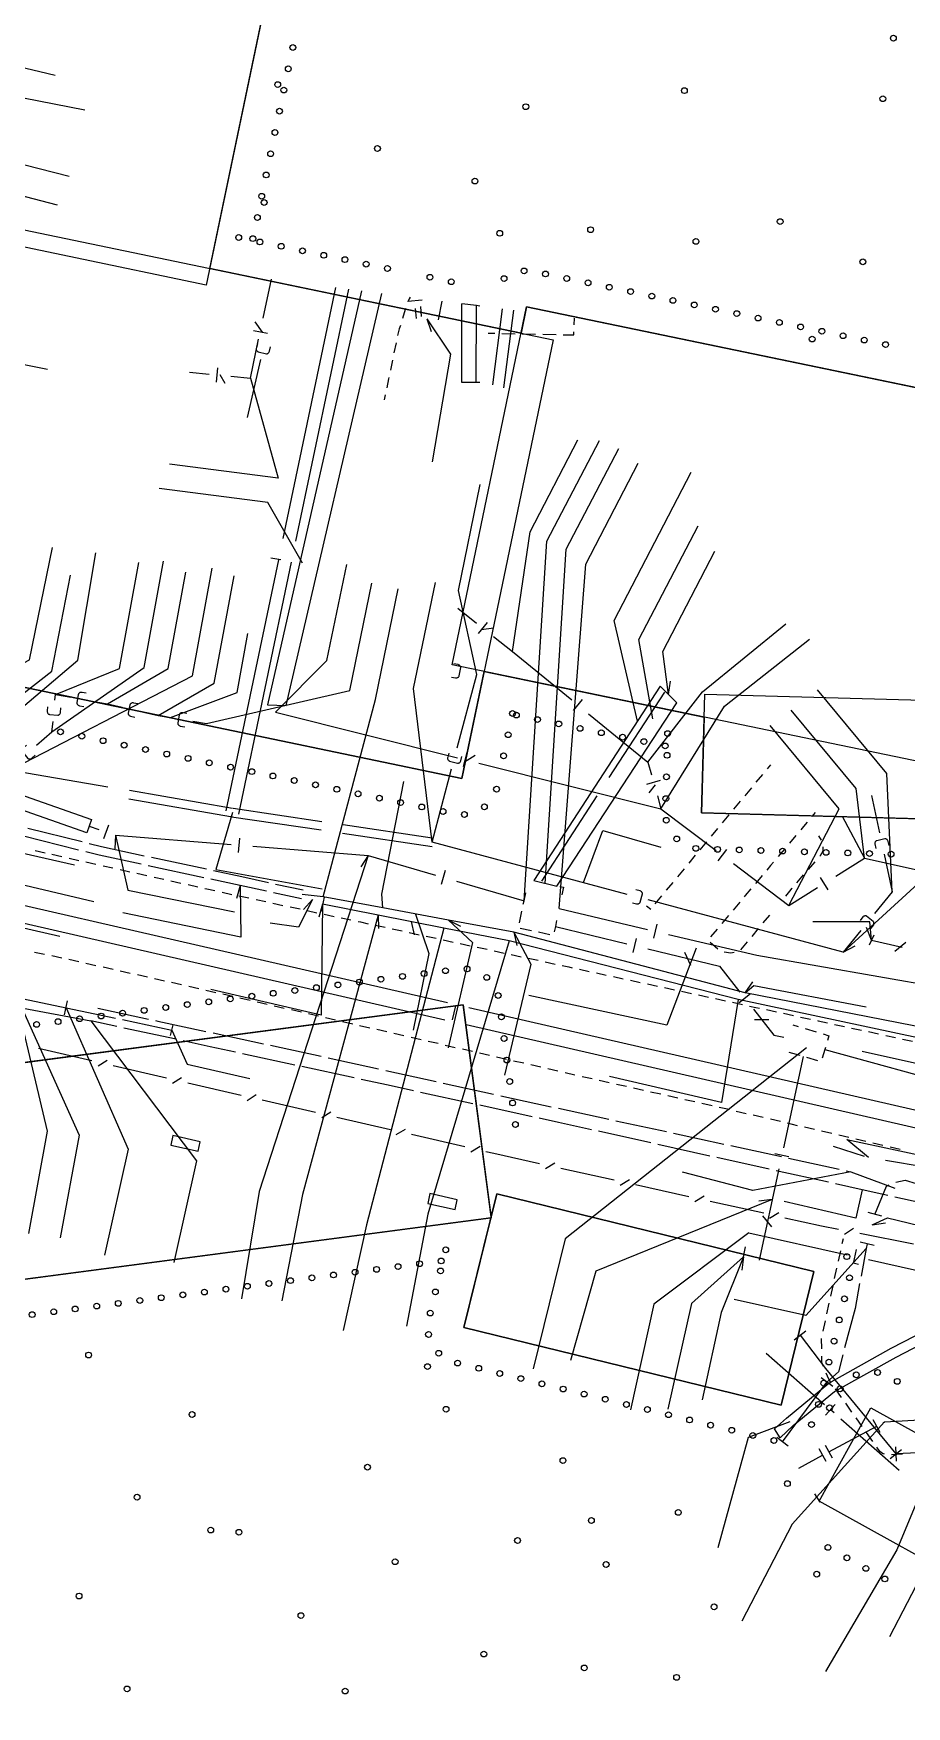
# Model space of a CAD drawing. Header units: metres. Extents: x 3206 to 3701, y 9896 to 11410.
# Drawn here: x 3345.8 to 3406.1, y 10421.8 to 10537.5 of the extents above; entities that cross this region are included whole.
import ezdxf

# ---------------------------------------------------------------- set-up
doc = ezdxf.new("R2010")
doc.units = ezdxf.units.M
for name, color, linetype in [('BUILDING', 7, 'Continuous'), ('CURB', 7, 'Continuous'), ('ELECTR_CABLE', 7, 'Continuous'), ('ELECTR_CABLE_COMM', 7, 'Continuous'), ('GAS', 7, 'Continuous'), ('GROUND', 7, 'Continuous'), ('HEAT', 7, 'Continuous'), ('SEWER', 7, 'Continuous'), ('WATER_PIPELINE', 7, 'Continuous')]:
    doc.layers.add(name, color=color, linetype=linetype)

# ---------------------------------------------------------------- blocks, each defined once
blk = doc.blocks.new('МОЖЖЕВЕЛЬНИК_СКАЛЬНЫЙ')
blk.add_circle((0, 0), 0.2)
blk = doc.blocks.new('БЕРЕЗА_ПОЛЕЗНАЯ')
blk.add_circle((0, 0), 0.2)
blk = doc.blocks.new('ЧЕРЕМУХА_ШУБЕРТ')
blk.add_circle((0, 0), 0.2)
blk = doc.blocks.new('КЛЕН_САХАРИСТЫЙ')
blk.add_circle((0, 0), 0.2)

msp = doc.modelspace()

# ---------------------------------------------------------------- linework, layer by layer
at = {"layer": 'BUILDING'}
for points in [[(3338.74, 10524.03), (3348.23, 10569.49), (3367.19, 10565.54), (3357.71, 10520.07)], [(3375.38, 10485.97), (3332.93, 10494.81), (3339.23, 10525.11), (3381.69, 10516.28)], [(3379.84, 10518.56), (3455.36, 10502.9), (3450.23, 10478.16), (3374.71, 10493.82)], [(3392.17, 10491.8), (3439.87, 10490.48), (3439.64, 10482.28), (3391.94, 10483.6)], [(3377.4, 10455.6), (3323.84, 10448.56), (3321.91, 10463.28), (3375.47, 10470.32)], [(3357.14, 10460.2), (3357.28, 10460.86), (3355.41, 10461.29), (3355.26, 10460.62)], [(3374.91, 10456.17), (3375.05, 10456.85), (3373.17, 10457.28), (3373.02, 10456.6)], [(3377.78, 10457.25), (3399.69, 10451.89), (3397.43, 10442.66), (3375.52, 10448.02)], [(3411.78, 10429.52), (3400.06, 10436.02), (3403.63, 10442.46), (3415.35, 10435.96)]]:
    msp.add_lwpolyline(points, close=True, dxfattribs=at)
at = {"layer": 'CURB'}
for points in [[(3371.8, 10519.24), (3371.73, 10519.13), (3371.64, 10518.92)], [(3371.47, 10518.45), (3371.38, 10518.16), (3371.27, 10517.75)], [(3383.13, 10517.33), (3383.15, 10517.78)], [(3371.13, 10517.27), (3371.03, 10517.05), (3370.93, 10516.58)], [(3377.18, 10516.74), (3377.38, 10516.74), (3377.58, 10516.74), (3377.64, 10516.74)], [(3378.14, 10516.73), (3379.05, 10516.71)], [(3379.55, 10516.7), (3380.47, 10516.68)], [(3380.97, 10516.67), (3381.88, 10516.65)], [(3382.38, 10516.64), (3383.1, 10516.63), (3383.11, 10516.83)], [(3370.83, 10516.09), (3370.68, 10515.38)], [(3370.58, 10514.89), (3370.43, 10514.18)], [(3370.32, 10513.69), (3370.3, 10513.6), (3370.18, 10512.98)], [(3370.07, 10512.49), (3370, 10512.14)], [(3395.72, 10485.71), (3396.18, 10486.25)], [(3396.49, 10486.64), (3396.72, 10486.91)], [(3394.94, 10484.77), (3395.4, 10485.32)], [(3394.17, 10483.84), (3394.62, 10484.39)], [(3393.39, 10482.91), (3393.62, 10483.18), (3393.85, 10483.46)], [(3399.24, 10482.96), (3398.98, 10482.65), (3398.79, 10482.42)], [(3399.79, 10483.61), (3399.56, 10483.34)], [(3392.62, 10481.97), (3393.07, 10482.52)], [(3398.46, 10482.03), (3398.01, 10481.49)], [(3400.23, 10481.71), (3400.04, 10482.01)], [(3345.88, 10480.99), (3346.57, 10480.84)], [(3347.05, 10480.73), (3347.74, 10480.57)], [(3348.23, 10480.46), (3348.91, 10480.31)], [(3391.07, 10480.11), (3391.52, 10480.66)], [(3391.84, 10481.04), (3392.3, 10481.59)], [(3397.68, 10481.11), (3397.23, 10480.57)], [(3400.11, 10480.59), (3400.15, 10480.64), (3400.33, 10480.96), (3400.35, 10481.24)], [(3349.4, 10480.2), (3350.09, 10480.05)], [(3350.58, 10479.94), (3351.26, 10479.79)], [(3351.75, 10479.68), (3352.44, 10479.52)], [(3352.92, 10479.42), (3353.61, 10479.26)], [(3390.29, 10479.18), (3390.75, 10479.72)], [(3396.91, 10480.18), (3396.71, 10479.95), (3396.45, 10479.64)], [(3398.53, 10478.76), (3398.99, 10479.3)], [(3399.32, 10479.68), (3399.79, 10480.21)], [(3354.1, 10479.15), (3354.78, 10479)], [(3355.27, 10478.89), (3355.96, 10478.74)], [(3356.45, 10478.63), (3357.13, 10478.47)], [(3357.62, 10478.37), (3357.75, 10478.34), (3358.31, 10478.22)], [(3389.51, 10478.24), (3389.97, 10478.79)], [(3395.35, 10478.33), (3394.96, 10477.87), (3394.89, 10477.79)], [(3396.13, 10479.26), (3395.81, 10478.88), (3395.67, 10478.72)], [(3397.75, 10477.84), (3398.13, 10478.29), (3398.18, 10478.36), (3398.2, 10478.38)], [(3358.8, 10478.11), (3359.48, 10477.96)], [(3359.97, 10477.86), (3360.66, 10477.71)], [(3361.15, 10477.6), (3361.83, 10477.46)], [(3362.32, 10477.35), (3363.01, 10477.2)], [(3363.5, 10477.1), (3364.19, 10476.95)], [(3388.14, 10477.17), (3388.42, 10476.94)], [(3388.74, 10477.31), (3389.19, 10477.86)], [(3394.57, 10477.41), (3394.11, 10476.87)], [(3364.68, 10476.84), (3365.36, 10476.69)], [(3365.85, 10476.59), (3366.54, 10476.44)], [(3367.03, 10476.33), (3367.71, 10476.19)], [(3368.2, 10476.08), (3368.36, 10476.05), (3368.89, 10475.93)], [(3393.79, 10476.49), (3393.34, 10475.94)], [(3396.2, 10475.98), (3396.66, 10476.53)], [(3369.38, 10475.83), (3370.07, 10475.68)], [(3370.55, 10475.57), (3371.24, 10475.43)], [(3371.73, 10475.32), (3372.42, 10475.17)], [(3372.91, 10475.07), (3373.59, 10474.92)], [(3374.08, 10474.81), (3374.77, 10474.66)], [(3393.01, 10475.56), (3392.56, 10475.02)], [(3395.43, 10475.05), (3395.88, 10475.6)], [(3346.54, 10473.8), (3345.84, 10473.94)], [(3347.72, 10473.56), (3347.03, 10473.7)], [(3375.26, 10474.56), (3375.95, 10474.41)], [(3376.43, 10474.3), (3377.12, 10474.16)], [(3377.61, 10474.05), (3378.3, 10473.9)], [(3378.79, 10473.8), (3379.47, 10473.65)], [(3379.96, 10473.54), (3380.65, 10473.4)], [(3392.53, 10474.66), (3393.07, 10474.2)], [(3393.5, 10473.98), (3393.96, 10473.91), (3394.19, 10473.97)], [(3394.66, 10474.12), (3395.11, 10474.67)], [(3348.91, 10473.3), (3348.21, 10473.45)], [(3350.09, 10473.03), (3349.4, 10473.19)], [(3351.27, 10472.77), (3350.58, 10472.92)], [(3352.46, 10472.5), (3351.76, 10472.66)], [(3353.64, 10472.24), (3352.95, 10472.39)], [(3381.14, 10473.29), (3381.83, 10473.14)], [(3382.31, 10473.04), (3382.76, 10472.94), (3383, 10472.89)], [(3383.49, 10472.78), (3384.18, 10472.63)], [(3384.67, 10472.53), (3385.35, 10472.38)], [(3354.82, 10471.97), (3354.13, 10472.13)], [(3356.01, 10471.71), (3355.31, 10471.86)], [(3357.19, 10471.43), (3356.5, 10471.59)], [(3358.37, 10471.16), (3357.68, 10471.32)], [(3385.84, 10472.28), (3386.53, 10472.13)], [(3387.02, 10472.02), (3387.7, 10471.87)], [(3388.19, 10471.77), (3388.88, 10471.62)], [(3389.37, 10471.51), (3390.06, 10471.37)], [(3390.55, 10471.26), (3391.23, 10471.11)], [(3359.55, 10470.89), (3358.86, 10471.05)], [(3360.74, 10470.62), (3360.04, 10470.78)], [(3361.92, 10470.35), (3361.22, 10470.51)], [(3363.1, 10470.08), (3362.4, 10470.24)], [(3391.72, 10471.01), (3392.41, 10470.86)], [(3392.9, 10470.75), (3393.58, 10470.6)], [(3394.07, 10470.5), (3394.76, 10470.35)], [(3395.25, 10470.24), (3395.68, 10470.15), (3395.94, 10470.1)], [(3364.28, 10469.81), (3363.59, 10469.97)], [(3365.46, 10469.53), (3364.77, 10469.69)], [(3366.65, 10469.26), (3365.95, 10469.42)], [(3367.83, 10468.99), (3367.13, 10469.15)], [(3396.42, 10469.99), (3397.11, 10469.84)], [(3397.6, 10469.74), (3398.29, 10469.59)], [(3398.78, 10469.48), (3399.46, 10469.33)], [(3399.95, 10469.23), (3400, 10469.22), (3400.64, 10469.08)], [(3401.13, 10468.97), (3401.81, 10468.83)], [(3369.01, 10468.72), (3368.31, 10468.88)], [(3370.19, 10468.45), (3369.5, 10468.61)], [(3371.37, 10468.18), (3370.68, 10468.34)], [(3372.55, 10467.91), (3371.86, 10468.07)], [(3373.74, 10467.64), (3373.04, 10467.79)], [(3402.3, 10468.72), (3402.99, 10468.57)], [(3403.48, 10468.47), (3404.17, 10468.32)], [(3404.66, 10468.21), (3405.34, 10468.07)], [(3405.83, 10467.96), (3406.52, 10467.81)], [(3374.92, 10467.36), (3374.22, 10467.52)], [(3376.1, 10467.09), (3375.41, 10467.25)], [(3377.28, 10466.82), (3376.59, 10466.98)], [(3378.46, 10466.55), (3377.77, 10466.71)], [(3379.65, 10466.28), (3378.95, 10466.44)], [(3380.83, 10466.01), (3380.13, 10466.17)], [(3382.01, 10465.74), (3381.32, 10465.89)], [(3383.19, 10465.46), (3382.5, 10465.62)], [(3384.38, 10465.2), (3383.68, 10465.35)], [(3385.56, 10464.93), (3384.86, 10465.09)], [(3386.74, 10464.67), (3386.05, 10464.82)], [(3387.93, 10464.4), (3387.23, 10464.56)], [(3389.11, 10464.14), (3388.41, 10464.29)], [(3390.29, 10463.87), (3389.6, 10464.03)], [(3391.48, 10463.61), (3390.78, 10463.76)], [(3392.66, 10463.34), (3391.96, 10463.5)], [(3393.84, 10463.08), (3393.15, 10463.23)], [(3395.02, 10462.8), (3394.33, 10462.96)], [(3396.2, 10462.53), (3395.51, 10462.69)], [(3397.38, 10462.25), (3396.69, 10462.41)], [(3398.57, 10461.97), (3397.87, 10462.14)], [(3399.75, 10461.7), (3399.05, 10461.86)], [(3400.93, 10461.42), (3400.23, 10461.58)], [(3402.11, 10461.15), (3401.41, 10461.31)], [(3403.29, 10460.87), (3402.59, 10461.03)], [(3404.47, 10460.59), (3403.78, 10460.76)], [(3405.65, 10460.32), (3404.96, 10460.48)], [(3401.66, 10453.82), (3401.74, 10454.18)], [(3401.4, 10452.61), (3401.56, 10453.33)], [(3401.13, 10451.4), (3401.29, 10452.12)], [(3400.86, 10450.19), (3401.02, 10450.91)], [(3400.6, 10448.97), (3400.76, 10449.7)], [(3400.33, 10447.76), (3400.49, 10448.49)], [(3400.24, 10446.54), (3400.23, 10447.27)], [(3400.36, 10445.32), (3400.25, 10445.6), (3400.24, 10446.04)], [(3400.89, 10444.2), (3400.72, 10444.44), (3400.55, 10444.86)], [(3401.61, 10443.19), (3401.18, 10443.79)], [(3402.32, 10442.18), (3401.9, 10442.78)], [(3403.04, 10441.17), (3402.61, 10441.77)], [(3403.76, 10440.15), (3403.33, 10440.76)], [(3404.58, 10439.26), (3404.44, 10439.32), (3404.25, 10439.46), (3404.05, 10439.75)], [(3405.81, 10439.26), (3405.07, 10439.22)]]:
    msp.add_lwpolyline(points, dxfattribs=at)
at = {"layer": 'ELECTR_CABLE'}
for points in [[(3330.83, 10535.45), (3342.04, 10535.82), (3347.28, 10534.57)], [(3375.36, 10513.34), (3375.38, 10518.78)], [(3376.38, 10518.65), (3375.38, 10518.78)], [(3376.36, 10513.34), (3376.38, 10518.65)], [(3376.62, 10518.62), (3376.38, 10518.65)], [(3327.03, 10513.99), (3338.91, 10515.82), (3346.74, 10514.25)], [(3376.36, 10513.34), (3375.36, 10513.34)], [(3376.61, 10513.34), (3376.36, 10513.34)], [(3337.21, 10485.71), (3347.03, 10493.39), (3348.34, 10500.03)], [(3365.8, 10477.78), (3369.4, 10491.42), (3370.98, 10499.08)], [(3369.92, 10477.02), (3369.85, 10477.98), (3371.36, 10485.76)], [(3323.98, 10482.05), (3374.39, 10470.48)], [(3348.89, 10481.02), (3345.08, 10481.97)], [(3349.14, 10481.58), (3345.37, 10482.52)], [(3323.76, 10480.87), (3374.2, 10469.29)], [(3353.21, 10480.05), (3350.32, 10480.67), (3349.38, 10480.9)], [(3353.43, 10480.61), (3350.46, 10481.25), (3349.63, 10481.46)], [(3357.72, 10479.69), (3353.92, 10480.51)], [(3357.54, 10479.11), (3353.7, 10479.94)], [(3362.02, 10478.76), (3360.17, 10479.16), (3358.21, 10479.58)], [(3308.22, 10478.46), (3314.24, 10477.2), (3321.08, 10475.76), (3330.48, 10473.79), (3342.41, 10471.3), (3344.65, 10470.83), (3348.03, 10470.12)], [(3360.05, 10478.57), (3360.1, 10475.01), (3351.95, 10476.69)], [(3361.87, 10478.18), (3360.05, 10478.57), (3358.03, 10479.01)], [(3360.05, 10478.57), (3359.81, 10477.67)], [(3364.41, 10478.24), (3362.5, 10478.65)], [(3308, 10477.23), (3314.24, 10476.02), (3321.11, 10474.69), (3330.34, 10472.9), (3336.82, 10471.67), (3342.56, 10470.57), (3344.68, 10470.17), (3349.73, 10469.21)], [(3365.75, 10477.28), (3365.64, 10469.62), (3358.03, 10471.39)], [(3365.05, 10477.61), (3364.09, 10475.7), (3362.12, 10475.97)], [(3364.28, 10477.66), (3362.36, 10478.07)], [(3365.8, 10477.78), (3364.34, 10477.95)], [(3365.05, 10477.61), (3364.42, 10476.92)], [(3365.75, 10477.28), (3365.49, 10476.38)], [(3365.85, 10477.77), (3365.65, 10476.79)], [(3459.39, 10463.15), (3457.47, 10463.07), (3452.89, 10462.71), (3448.3, 10462.34), (3430.45, 10463.21), (3412.38, 10466.86), (3394.46, 10470.7), (3378.63, 10474.74), (3374.12, 10475.63), (3369.6, 10476.52), (3365.75, 10477.28)], [(3459.56, 10463.73), (3457.43, 10463.63), (3452.84, 10463.35), (3448.25, 10463.07), (3431.02, 10463.71), (3412.97, 10467.62), (3394.96, 10471.15), (3378.96, 10475.34), (3374.44, 10476.18), (3369.92, 10477.02), (3365.8, 10477.78)], [(3369.6, 10476.52), (3364.35, 10457.21), (3362.94, 10449.86)], [(3369.6, 10476.52), (3369.61, 10475.59)], [(3371.86, 10476.08), (3372.08, 10475.17)], [(3372.18, 10476.6), (3373.08, 10473.86), (3372.01, 10468.58)], [(3374.44, 10476.18), (3376.1, 10474.64), (3374.42, 10467.36)], [(3374.44, 10476.18), (3375.27, 10475.75)], [(3403.67, 10474.79), (3403.56, 10476.07), (3399.62, 10476.07)], [(3374.12, 10475.63), (3368.79, 10455.11), (3367.17, 10447.81)], [(3378.63, 10474.74), (3373.03, 10455.85), (3371.55, 10448.12)], [(3378.96, 10475.34), (3380.14, 10473.14), (3378.32, 10465.46)], [(3378.96, 10475.34), (3379.17, 10474.43)], [(3403.67, 10474.79), (3403.34, 10475.67)], [(3403.83, 10475.13), (3403.51, 10474.45)], [(3403.67, 10474.79), (3405.79, 10474.31)], [(3406.06, 10474.63), (3405.28, 10474.01)], [(3394.96, 10471.15), (3395.49, 10471.92)], [(3394.96, 10471.15), (3395.55, 10471.65), (3403.32, 10470.19)], [(3344.65, 10470.83), (3348.92, 10461.31), (3347.62, 10454.23)], [(3344.68, 10470.17), (3346.72, 10461.59), (3345.43, 10454.51)], [(3347.92, 10469.64), (3348.13, 10470.61)], [(3348.03, 10470.12), (3351.44, 10469.4)], [(3348.03, 10470.12), (3352.32, 10460.34), (3350.69, 10453.02)], [(3350.22, 10470.1), (3353.71, 10469.34)], [(3374.93, 10470.25), (3374.71, 10469.28)], [(3375.85, 10470.15), (3426.25, 10458.58)], [(3394.46, 10470.7), (3393.32, 10463.58), (3385.58, 10465.38)], [(3351.54, 10468.82), (3349.73, 10469.21)], [(3349.73, 10469.21), (3357.03, 10459.53), (3355.47, 10452.51)], [(3351.93, 10469.3), (3355.34, 10468.57)], [(3354.2, 10469.24), (3354.36, 10469.2), (3357.69, 10468.49)], [(3355.25, 10468.21), (3355.43, 10468.94)], [(3375.66, 10468.96), (3426.1, 10457.38)], [(3355.64, 10467.94), (3352.02, 10468.72)], [(3355.34, 10468.57), (3356.38, 10466.22), (3360.72, 10465.22)], [(3359.73, 10467.05), (3357.97, 10467.43), (3356.12, 10467.83)], [(3358.18, 10468.38), (3361.67, 10467.63)], [(3363.83, 10466.16), (3360.22, 10466.94)], [(3362.16, 10467.53), (3362.88, 10467.37), (3365.65, 10466.77)], [(3366.13, 10466.66), (3369.62, 10465.89)], [(3412.38, 10466.86), (3410.79, 10465.37), (3403.04, 10467.1)], [(3367.93, 10465.27), (3364.32, 10466.05)], [(3370.11, 10465.79), (3373.6, 10465.02)], [(3372.03, 10464.37), (3370.27, 10464.76), (3368.42, 10465.16)], [(3376.13, 10463.48), (3372.52, 10464.27)], [(3374.09, 10464.91), (3377.57, 10464.15)], [(3396.98, 10441.01), (3397.8, 10441.76), (3400.72, 10444.18), (3405.04, 10446.59), (3409.11, 10448.7), (3414.07, 10452.84), (3421.4, 10456.43), (3428.13, 10459.74), (3434.24, 10462.74), (3442.27, 10463.62), (3448.71, 10464.24), (3453.54, 10464.72)], [(3380.23, 10462.59), (3376.62, 10463.38)], [(3378.06, 10464.04), (3380.48, 10463.51), (3381.55, 10463.28)], [(3382.04, 10463.18), (3385.53, 10462.42)], [(3397.36, 10440.4), (3398.26, 10441.24), (3401.12, 10443.6), (3405.38, 10445.97), (3409.51, 10448.12), (3414.45, 10452.24), (3421.7, 10455.81), (3428.43, 10459.12), (3434.44, 10462.06), (3442.35, 10462.92), (3448.77, 10463.54), (3453.6, 10464.02)], [(3384.32, 10461.69), (3382.05, 10462.19), (3380.72, 10462.48)], [(3386.02, 10462.31), (3389.51, 10461.56)], [(3388.42, 10460.78), (3384.81, 10461.58)], [(3390, 10461.45), (3391.8, 10461.06), (3393.48, 10460.7)], [(3403.47, 10459.78), (3401.98, 10461.02), (3409.31, 10459.46)], [(3392.51, 10459.87), (3388.91, 10460.67)], [(3396.61, 10458.97), (3393, 10459.77)], [(3393.97, 10460.59), (3397.46, 10459.83)], [(3397.95, 10459.73), (3401.44, 10458.97)], [(3401.03, 10460.55), (3403.17, 10459.87)], [(3402.26, 10458.79), (3395.49, 10457.49), (3390.61, 10458.75)], [(3400.7, 10458.06), (3397.1, 10458.86)], [(3401.93, 10458.86), (3402.26, 10458.79), (3405.28, 10457.65)], [(3404.64, 10459.58), (3407.38, 10459.13), (3409.03, 10458.68)], [(3403.03, 10457.54), (3402.59, 10455.58), (3397.65, 10456.72)], [(3404.8, 10457.15), (3403.03, 10457.54), (3401.19, 10457.95)], [(3403.92, 10455.84), (3404.71, 10457.79), (3404.9, 10457.89)], [(3405.36, 10458.06), (3406, 10458.2), (3409.8, 10457.06)], [(3408.89, 10456.24), (3405.29, 10457.04)], [(3404.4, 10455.71), (3403.44, 10455.97)], [(3403.73, 10455.12), (3404.78, 10455.6), (3407.73, 10454.88)], [(3403.73, 10455.12), (3404.65, 10455.26)], [(3403.86, 10453.68), (3402.9, 10453.93)], [(3403.32, 10453.48), (3399.15, 10448.86), (3394.19, 10449.96)], [(3403.38, 10453.81), (3403.32, 10453.48), (3402.96, 10451.56)], [(3402.86, 10451.07), (3402.54, 10449.33), (3401.82, 10446.62)], [(3398.34, 10447.17), (3399.14, 10447.78)], [(3398.74, 10447.48), (3400.5, 10445.19), (3405.36, 10439.28)], [(3401.7, 10446.14), (3401.39, 10444.96), (3400.6, 10444.24)], [(3397.53, 10440.12), (3399.19, 10442.35), (3400.6, 10444.24)], [(3401, 10443.94), (3400.2, 10444.54)], [(3398.03, 10441.5), (3395.15, 10440.41), (3393.05, 10432.79)], [(3397.36, 10440.4), (3396.98, 10441.01)], [(3397.93, 10439.82), (3397.13, 10440.42)], [(3404.97, 10438.96), (3405.75, 10439.6)], [(3405.34, 10439.78), (3405.38, 10438.78)], [(3416.96, 10439.83), (3405.36, 10439.28)]]:
    msp.add_lwpolyline(points, dxfattribs=at)
at = {"layer": 'ELECTR_CABLE_COMM'}
for points in [[(3333.15, 10533.16), (3341.89, 10533.63), (3349.31, 10532.18)], [(3373.98, 10518.96), (3373.74, 10517.68)], [(3329.01, 10485.46), (3345.49, 10494.18), (3347.09, 10501.93)], [(3346.12, 10467.32), (3349.81, 10466.47)], [(3350.23, 10466.1), (3350.86, 10466.5)], [(3351.27, 10466.13), (3354.97, 10465.28)], [(3355.38, 10464.91), (3356.01, 10465.31)], [(3356.43, 10464.94), (3360.12, 10464.09)], [(3360.53, 10463.72), (3361.17, 10464.12)], [(3361.58, 10463.75), (3365.27, 10462.9)], [(3365.69, 10462.54), (3366.32, 10462.93)], [(3366.73, 10462.57), (3370.43, 10461.71)], [(3370.84, 10461.35), (3371.47, 10461.74)], [(3371.89, 10461.38), (3375.58, 10460.53)], [(3375.99, 10460.16), (3376.63, 10460.56)], [(3377.04, 10460.19), (3377.58, 10460.06), (3380.74, 10459.36)], [(3381.15, 10459), (3381.79, 10459.4)], [(3382.2, 10459.04), (3385.9, 10458.22)], [(3386.32, 10457.86), (3386.95, 10458.26)], [(3387.37, 10457.9), (3391.06, 10457.08)], [(3391.48, 10456.72), (3392.11, 10457.12)], [(3392.53, 10456.76), (3396.23, 10455.94)], [(3396.64, 10455.57), (3397.28, 10455.98)], [(3397.69, 10455.61), (3400.22, 10455.05), (3401.4, 10454.82)], [(3401.82, 10454.47), (3402.44, 10454.89)], [(3402.87, 10454.53), (3406.59, 10453.8)], [(3415.11, 10452.13), (3408.59, 10433.69), (3404.93, 10426.64)]]:
    msp.add_lwpolyline(points, dxfattribs=at)
at = {"layer": 'GAS'}
for points in [[(3404.57, 10441.49), (3398.19, 10434.43), (3394.71, 10427.73)], [(3400.74, 10439.43), (3404.04, 10441.2)], [(3404.28, 10440.76), (3403.8, 10441.64)], [(3404.48, 10441.44), (3404.57, 10441.49), (3408.21, 10441.71)], [(3398.65, 10438.3), (3400.3, 10439.19)], [(3400.54, 10438.75), (3400.06, 10439.63)], [(3400.98, 10438.99), (3400.5, 10439.87)], [(3399.75, 10436.53), (3400.11, 10435.95)]]:
    msp.add_lwpolyline(points, dxfattribs=at)
at = {"layer": 'GROUND'}
for points in [[(3526.19, 10765.54), (3450.38, 10503.93), (3379.84, 10518.56), (3379.47, 10516.74), (3357.95, 10521.22), (3367.19, 10565.54), (3348.23, 10569.49), (3338.74, 10524.03), (3338.99, 10523.97), (3332.93, 10494.81), (3375.38, 10485.97), (3376.92, 10493.36), (3392.12, 10490.21), (3391.94, 10483.6), (3428.92, 10482.58), (3443.33, 10479.59), (3375.39, 10245.13)], [(3323.84, 10448.56), (3377.37, 10455.6), (3375.52, 10448.02), (3397.43, 10442.66), (3399.69, 10451.89), (3377.78, 10457.25), (3377.39, 10455.67), (3375.47, 10470.32), (3331.95, 10464.6)]]:
    msp.add_lwpolyline(points, dxfattribs=at)
at = {"layer": 'HEAT'}
for points in [[(3378.15, 10518.43), (3377.48, 10513.18)], [(3378.94, 10518.33), (3378.26, 10512.97)]]:
    msp.add_lwpolyline(points, dxfattribs=at)
at = {"layer": 'SEWER'}
for points in [[(3322.17, 10530.88), (3341, 10529.44), (3348.24, 10527.59)], [(3323.76, 10528.61), (3340.21, 10527.49), (3347.4, 10525.62)], [(3361.64, 10517.79), (3362.21, 10520.48)], [(3363.03, 10502.56), (3366.66, 10519.9)], [(3363.91, 10502.38), (3367.56, 10519.79)], [(3368.44, 10519.68), (3361.95, 10491.06)], [(3361.95, 10491.06), (3363.24, 10491.01), (3369.85, 10519.49)], [(3361.59, 10516.81), (3361.09, 10517.53)], [(3360.77, 10513.64), (3361.33, 10516.33)], [(3360.97, 10516.94), (3361.94, 10516.74)], [(3361.24, 10516), (3361.18, 10515.73), (3361.17, 10515.69), (3361.17, 10515.66), (3361.17, 10515.62), (3361.18, 10515.58), (3361.2, 10515.54), (3361.22, 10515.51), (3361.25, 10515.49), (3361.27, 10515.47), (3361.3, 10515.46), (3361.87, 10515.33), (3361.89, 10515.33), (3361.91, 10515.33), (3361.94, 10515.34), (3361.96, 10515.35), (3361.99, 10515.37), (3362.02, 10515.39), (3362.04, 10515.42), (3362.06, 10515.46), (3362.08, 10515.5), (3362.14, 10515.8)], [(3356.56, 10514.05), (3357.92, 10513.92)], [(3358.49, 10514.35), (3358.4, 10513.36)], [(3360.56, 10510.91), (3361.47, 10514.93)], [(3360.77, 10513.64), (3362.68, 10506.73), (3355.18, 10507.7)], [(3358.64, 10513.9), (3358.99, 10513.3)], [(3359.41, 10513.77), (3360.77, 10513.64)], [(3378.88, 10494.75), (3380.09, 10503.01), (3383.39, 10509.37)], [(3364.36, 10500.86), (3361.96, 10505.05), (3354.46, 10506.02)], [(3376.4, 10493.15), (3375.13, 10498.96), (3376.64, 10506.28)], [(3337.51, 10484.53), (3348.83, 10494.15), (3350.08, 10501.56)], [(3343.75, 10486.33), (3356.76, 10493.07), (3358.12, 10500.51)], [(3347.05, 10489.2), (3353.41, 10493.64), (3354.76, 10500.99)], [(3347.29, 10491.77), (3351.71, 10493.57), (3353.05, 10500.89)], [(3350.89, 10491.13), (3355.08, 10493.57), (3356.31, 10500.23)], [(3359.09, 10483.74), (3362.72, 10501.09)], [(3359.95, 10483.5), (3363.6, 10500.91)], [(3362.17, 10501.22), (3362.86, 10501.1)], [(3362.49, 10490.56), (3366.05, 10494.12), (3367.42, 10500.76)], [(3354.39, 10490.32), (3358.26, 10492.56), (3359.63, 10499.98)], [(3357.72, 10489.77), (3367.63, 10492.06), (3369.16, 10499.46)], [(3373.31, 10481.57), (3372.03, 10492.19), (3373.54, 10499.51)], [(3375.09, 10497.73), (3376.39, 10496.7)], [(3377.11, 10496.76), (3376.5, 10495.98)], [(3388.23, 10487.09), (3391.99, 10491.96), (3397.75, 10496.66)], [(3355.24, 10490.18), (3359.84, 10491.9), (3360.59, 10495.99)], [(3376.71, 10496.26), (3377.58, 10496.39)], [(3377.57, 10495.78), (3378.88, 10494.75)], [(3389.13, 10483.88), (3393.52, 10490.96), (3399.39, 10495.59)], [(3378.88, 10494.75), (3382.97, 10491.4)], [(3374.66, 10492.97), (3374.93, 10492.93), (3374.97, 10492.92), (3375, 10492.93), (3375.05, 10492.93), (3375.08, 10492.94), (3375.12, 10492.96), (3375.15, 10492.98), (3375.17, 10493.01), (3375.18, 10493.04), (3375.19, 10493.06), (3375.29, 10493.64), (3375.29, 10493.67), (3375.28, 10493.69), (3375.27, 10493.72), (3375.26, 10493.74), (3375.24, 10493.76), (3375.22, 10493.79), (3375.19, 10493.81), (3375.15, 10493.83), (3375.11, 10493.84), (3374.81, 10493.89)], [(3375.05, 10488.09), (3376.4, 10493.15)], [(3405.1, 10478.14), (3404.74, 10486.31), (3399.95, 10492.09)], [(3346.75, 10490.92), (3346.72, 10490.65), (3346.72, 10490.61), (3346.72, 10490.58), (3346.73, 10490.54), (3346.75, 10490.5), (3346.77, 10490.47), (3346.79, 10490.44), (3346.82, 10490.42), (3346.85, 10490.41), (3346.88, 10490.4), (3347.46, 10490.35), (3347.48, 10490.35), (3347.51, 10490.35), (3347.53, 10490.37), (3347.55, 10490.38), (3347.58, 10490.4), (3347.6, 10490.42), (3347.62, 10490.45), (3347.64, 10490.5), (3347.64, 10490.53), (3347.67, 10490.84)], [(3347.25, 10491.39), (3347.29, 10491.77)], [(3347.29, 10491.77), (3348.35, 10491.58)], [(3349.41, 10491.86), (3349.13, 10491.91), (3349.09, 10491.92), (3349.06, 10491.91), (3349.02, 10491.91), (3348.98, 10491.9), (3348.95, 10491.88), (3348.92, 10491.86), (3348.89, 10491.83), (3348.88, 10491.8), (3348.87, 10491.78), (3348.77, 10491.2), (3348.77, 10491.18), (3348.77, 10491.15), (3348.78, 10491.13), (3348.8, 10491.11), (3348.82, 10491.08), (3348.84, 10491.05), (3348.87, 10491.04), (3348.91, 10491.01), (3348.94, 10491), (3349.25, 10490.95)], [(3349.83, 10491.32), (3350.89, 10491.13)], [(3350.89, 10491.13), (3351.91, 10490.89)], [(3352.98, 10491.12), (3352.71, 10491.18), (3352.67, 10491.19), (3352.64, 10491.19), (3352.59, 10491.19), (3352.55, 10491.18), (3352.52, 10491.16), (3352.49, 10491.14), (3352.46, 10491.11), (3352.45, 10491.09), (3352.44, 10491.06), (3352.31, 10490.49), (3352.31, 10490.47), (3352.31, 10490.45), (3352.32, 10490.42), (3352.33, 10490.4), (3352.35, 10490.37), (3352.37, 10490.34), (3352.39, 10490.32), (3352.44, 10490.3), (3352.47, 10490.28), (3352.77, 10490.21)], [(3383.69, 10491.43), (3383.06, 10490.67)], [(3347.05, 10489.2), (3347.12, 10489.9)], [(3353.37, 10490.56), (3354.39, 10490.32)], [(3354.39, 10490.32), (3355.32, 10490.17)], [(3356.37, 10490.46), (3356.09, 10490.51), (3356.05, 10490.51), (3356.02, 10490.51), (3355.98, 10490.5), (3355.94, 10490.49), (3355.91, 10490.48), (3355.88, 10490.45), (3355.86, 10490.42), (3355.84, 10490.4), (3355.84, 10490.37), (3355.74, 10489.79), (3355.74, 10489.77), (3355.74, 10489.75), (3355.75, 10489.72), (3355.77, 10489.7), (3355.78, 10489.67), (3355.81, 10489.65), (3355.84, 10489.63), (3355.88, 10489.6), (3355.91, 10489.59), (3356.22, 10489.54)], [(3356.79, 10489.92), (3357.72, 10489.77)], [(3362.49, 10490.56), (3375.08, 10487.4)], [(3384.13, 10490.44), (3388.23, 10487.09)], [(3403.19, 10480.45), (3402.61, 10485.28), (3398.13, 10490.68)], [(3345.97, 10488.26), (3347.05, 10489.2)], [(3397.97, 10477.2), (3401.44, 10483.87), (3396.67, 10489.63)], [(3345.28, 10488.27), (3345.07, 10488.09), (3345.04, 10488.06), (3345.02, 10488.04), (3345, 10488), (3344.98, 10487.96), (3344.98, 10487.93), (3344.98, 10487.89), (3344.98, 10487.85), (3344.99, 10487.83), (3345.01, 10487.8), (3345.39, 10487.36), (3345.41, 10487.35), (3345.43, 10487.33), (3345.46, 10487.32), (3345.48, 10487.32), (3345.52, 10487.32), (3345.55, 10487.32), (3345.58, 10487.33), (3345.63, 10487.35), (3345.66, 10487.37), (3345.89, 10487.57)], [(3374.47, 10487.71), (3374.4, 10487.44), (3374.39, 10487.4), (3374.39, 10487.37), (3374.39, 10487.33), (3374.4, 10487.29), (3374.41, 10487.26), (3374.44, 10487.23), (3374.46, 10487.2), (3374.49, 10487.18), (3374.51, 10487.17), (3375.08, 10487.02), (3375.1, 10487.02), (3375.12, 10487.02), (3375.15, 10487.03), (3375.17, 10487.04), (3375.2, 10487.06), (3375.23, 10487.07), (3375.25, 10487.1), (3375.28, 10487.14), (3375.29, 10487.18), (3375.37, 10487.48)], [(3375.71, 10487.74), (3375.47, 10486.78)], [(3375.56, 10487.12), (3376.3, 10487.59)], [(3343.81, 10486.62), (3350.92, 10485.4)], [(3373.31, 10481.57), (3374.66, 10486.64)], [(3376.54, 10487.03), (3389.13, 10483.88)], [(3388.23, 10487.09), (3388.48, 10486.21)], [(3352.4, 10485.15), (3359.52, 10483.92)], [(3389.08, 10485.83), (3388.13, 10485.56)], [(3388.72, 10485.53), (3388.29, 10484.98)], [(3352.35, 10484.55), (3359.52, 10483.32)], [(3388.88, 10484.76), (3389.13, 10483.88)], [(3403.68, 10484.8), (3404.23, 10482.21)], [(3359.52, 10483.62), (3358.37, 10479.67), (3365.73, 10478.35)], [(3359.46, 10483.32), (3365.65, 10482.41)], [(3359.58, 10483.92), (3365.7, 10483)], [(3367.18, 10482.78), (3373.31, 10481.87)], [(3389.13, 10483.88), (3392.95, 10480.99)], [(3401.65, 10483.36), (3403.19, 10480.45)], [(3340.38, 10482.4), (3341.28, 10481.66), (3348.61, 10480.01)], [(3367.13, 10482.19), (3373.31, 10481.27)], [(3383.77, 10478.77), (3385.12, 10482.37), (3389.12, 10481.23)], [(3404.89, 10481.33), (3404.83, 10481.61), (3404.82, 10481.64), (3404.81, 10481.67), (3404.79, 10481.71), (3404.77, 10481.74), (3404.74, 10481.76), (3404.71, 10481.78), (3404.67, 10481.8), (3404.64, 10481.8), (3404.61, 10481.8), (3404.04, 10481.67), (3404.02, 10481.66), (3404, 10481.65), (3403.98, 10481.63), (3403.96, 10481.61), (3403.94, 10481.59), (3403.93, 10481.56), (3403.92, 10481.52), (3403.92, 10481.48), (3403.92, 10481.44), (3403.98, 10481.14)], [(3386.79, 10477.96), (3373.31, 10481.57)], [(3393.66, 10481.06), (3393.07, 10480.27)], [(3404.55, 10480.74), (3405.1, 10478.14)], [(3339.06, 10478.66), (3340.47, 10479.69), (3349.95, 10477.47)], [(3394.15, 10480.09), (3397.97, 10477.2)], [(3401.22, 10479.22), (3403.19, 10480.45)], [(3401.71, 10473.96), (3407.99, 10479.7), (3415.31, 10478.16)], [(3403.19, 10480.45), (3413.47, 10478.18)], [(3387.16, 10477.38), (3387.43, 10477.31), (3387.47, 10477.3), (3387.5, 10477.3), (3387.54, 10477.3), (3387.58, 10477.31), (3387.61, 10477.32), (3387.64, 10477.35), (3387.67, 10477.37), (3387.69, 10477.4), (3387.7, 10477.42), (3387.85, 10477.99), (3387.85, 10478.01), (3387.85, 10478.03), (3387.84, 10478.06), (3387.83, 10478.08), (3387.82, 10478.11), (3387.8, 10478.14), (3387.77, 10478.16), (3387.73, 10478.19), (3387.7, 10478.2), (3387.4, 10478.28)], [(3397.97, 10477.2), (3399.94, 10478.43)], [(3400.14, 10479.12), (3400.66, 10478.28)], [(3338.84, 10477.03), (3341.03, 10476.57), (3347.59, 10475.06)], [(3401.71, 10473.96), (3388.24, 10477.57)], [(3405.1, 10478.14), (3403.88, 10476.63)], [(3403.62, 10475.57), (3403.79, 10475.79), (3403.81, 10475.82), (3403.83, 10475.85), (3403.84, 10475.89), (3403.85, 10475.93), (3403.85, 10475.96), (3403.85, 10476), (3403.83, 10476.04), (3403.82, 10476.06), (3403.8, 10476.08), (3403.34, 10476.45), (3403.32, 10476.46), (3403.3, 10476.47), (3403.27, 10476.48), (3403.25, 10476.47), (3403.22, 10476.47), (3403.19, 10476.46), (3403.15, 10476.45), (3403.11, 10476.42), (3403.09, 10476.4), (3402.89, 10476.16)], [(3402.94, 10475.47), (3401.71, 10473.96)], [(3401.71, 10473.96), (3402.55, 10474.39)]]:
    msp.add_lwpolyline(points, dxfattribs=at)
at = {"layer": 'WATER_PIPELINE'}
for points in [[(3371.63, 10518.95), (3372.62, 10519.04)], [(3372.24, 10517.76), (3372.18, 10518.46)], [(3372.59, 10517.9), (3372.53, 10518.59)], [(3372.95, 10517.74), (3374.58, 10515.3), (3373.31, 10507.85)], [(3372.95, 10517.74), (3373.24, 10516.86)], [(3379.67, 10477.5), (3381.25, 10502.36), (3384.88, 10509.34)], [(3381.14, 10478.71), (3382.59, 10501.81), (3386.21, 10508.78)], [(3382.1, 10476.98), (3383.93, 10500.78), (3387.56, 10507.76)], [(3387.51, 10489.94), (3385.89, 10496.88), (3391.21, 10507.13)], [(3388.56, 10490.1), (3387.61, 10495.57), (3391.69, 10503.43)], [(3389.65, 10491.78), (3389.26, 10494.75), (3392.86, 10501.69)], [(3380.34, 10478.91), (3381.93, 10478.52), (3390.22, 10491.2), (3389.08, 10492.35), (3380.34, 10478.91)], [(3389.65, 10491.78), (3389.78, 10492.7)], [(3385.55, 10486.04), (3389.4, 10491.94)], [(3335.62, 10488.11), (3349.78, 10483.14), (3349.46, 10482.22), (3335.3, 10487.19), (3335.62, 10488.11)], [(3380.89, 10478.88), (3384.73, 10484.78)], [(3349.62, 10482.67), (3350.28, 10482.44)], [(3350.95, 10482.73), (3350.62, 10481.79)], [(3351.44, 10482.04), (3351.39, 10481.1)], [(3351.44, 10482.04), (3359.42, 10481.4)], [(3351.44, 10482.04), (3352.29, 10478.24), (3359.66, 10476.74)], [(3360, 10481.85), (3359.92, 10480.85)], [(3368.9, 10480.64), (3361.36, 10457.42), (3360.15, 10450)], [(3360.92, 10481.28), (3368.9, 10480.64)], [(3368.9, 10480.64), (3368.38, 10479.86)], [(3368.9, 10480.64), (3373.56, 10479.28)], [(3374.22, 10479.6), (3373.94, 10478.65)], [(3375, 10478.86), (3379.67, 10477.5)], [(3382.14, 10478.5), (3382.4, 10478.45), (3382.29, 10477.93)], [(3379.62, 10477.28), (3379.67, 10477.5), (3379.79, 10478.07)], [(3379.36, 10476), (3379.52, 10476.79)], [(3381.92, 10476.16), (3381.84, 10475.73), (3381.76, 10475.37)], [(3382.1, 10476.98), (3388.2, 10475.54)], [(3388.84, 10475.9), (3388.61, 10474.92)], [(3380.18, 10475.44), (3379.39, 10475.6)], [(3381.46, 10475.17), (3380.67, 10475.34)], [(3381.84, 10475.73), (3386.77, 10474.54)], [(3387.42, 10474.9), (3387.18, 10473.93)], [(3389.66, 10475.19), (3395.76, 10473.75)], [(3391.56, 10474.25), (3389.53, 10468.92), (3380.01, 10470.97)], [(3388.23, 10474.19), (3393.17, 10473)], [(3390.75, 10473.97), (3391.18, 10473.06)], [(3395.76, 10473.75), (3408.41, 10471.54)], [(3393.17, 10473), (3394.59, 10471.2)], [(3395.32, 10471.08), (3394.53, 10470.46)], [(3395.52, 10470.02), (3396.94, 10468.22)], [(3396.59, 10469.28), (3395.59, 10469.28)], [(3398.25, 10468.93), (3398.62, 10468.82)], [(3396.94, 10468.22), (3397.63, 10468.09)], [(3399.1, 10468.68), (3399.85, 10468.46)], [(3400.33, 10468.32), (3400.74, 10468.19), (3400.64, 10467.86)], [(3399.18, 10467.36), (3382.52, 10454.15), (3380.31, 10445.17)], [(3398.96, 10466.76), (3397.6, 10460.45)], [(3398.74, 10466.82), (3398, 10467.04)], [(3399.97, 10466.46), (3399.22, 10466.68)], [(3400.5, 10467.38), (3400.46, 10467.23), (3400.28, 10466.63)], [(3400.46, 10467.23), (3410.02, 10464.6)], [(3397.97, 10459.81), (3397, 10460.03)], [(3397.28, 10458.98), (3395.92, 10452.67)], [(3396.82, 10456.86), (3384.62, 10451.91), (3382.89, 10445.75)], [(3396.82, 10456.86), (3395.9, 10456.76)], [(3396.8, 10454.98), (3396.17, 10455.75)], [(3395.21, 10454.56), (3388.64, 10449.63), (3387.02, 10442.34)], [(3395.21, 10454.56), (3401.99, 10453.05)], [(3394.83, 10452.91), (3391.23, 10449.67), (3389.6, 10442.38)], [(3394.83, 10452.91), (3393.3, 10449.06), (3391.98, 10443.02)], [(3394.83, 10452.91), (3394.73, 10451.98)], [(3394.83, 10452.91), (3394.98, 10453.59)], [(3402.63, 10453.42), (3402.41, 10452.44)], [(3403.46, 10452.72), (3410.24, 10451.21)], [(3402.42, 10452.48), (3402.77, 10452.4)], [(3412.62, 10449.91), (3405.44, 10432.65), (3400.49, 10424.25)], [(3396.39, 10446.24), (3400.42, 10442.69)], [(3401.16, 10442.71), (3400.5, 10441.96)], [(3400.85, 10442.36), (3401.09, 10442.15)], [(3401.55, 10441.7), (3405.58, 10438.16)]]:
    msp.add_lwpolyline(points, dxfattribs=at)

# ---------------------------------------------------------------- block references
at = {"layer": 'BUSH'}
for p in [(3363.69, 10536.49), (3363.38, 10535.02), (3362.65, 10533.93), (3363.07, 10533.55), (3390.75, 10533.51), (3379.79, 10532.4), (3404.46, 10532.95), (3362.77, 10532.09), (3362.46, 10530.62), (3362.16, 10529.15), (3369.54, 10529.51), (3361.85, 10527.68), (3361.54, 10526.21), (3361.71, 10525.78), (3361.24, 10524.74), (3359.95, 10523.36), (3360.93, 10523.28), (3361.42, 10523.05), (3377.99, 10523.65), (3384.27, 10523.9), (3391.55, 10523.09), (3362.89, 10522.75), (3364.36, 10522.44), (3365.83, 10522.13), (3367.29, 10521.83), (3368.76, 10521.52), (3370.23, 10521.22), (3379.67, 10521.05), (3381.15, 10520.84), (3403.08, 10521.68), (3373.17, 10520.61), (3374.64, 10520.3), (3378.29, 10520.52), (3382.62, 10520.53), (3384.09, 10520.23), (3385.56, 10519.92), (3387.03, 10519.62), (3388.5, 10519.31), (3389.96, 10519.01), (3391.43, 10518.7), (3392.9, 10518.4), (3394.37, 10518.1), (3395.84, 10517.79), (3397.31, 10517.49), (3398.78, 10517.18), (3399.58, 10516.34), (3400.25, 10516.88), (3401.71, 10516.57), (3403.18, 10516.27), (3404.65, 10515.96), (3378.87, 10490.46), (3379.14, 10490.35), (3380.6, 10490.04), (3382.07, 10489.74), (3347.64, 10489.19), (3349.11, 10488.89), (3350.58, 10488.58), (3378.57, 10488.99), (3383.54, 10489.43), (3385.01, 10489.13), (3386.48, 10488.82), (3387.95, 10488.52), (3389.59, 10489.07), (3352.04, 10488.27), (3353.51, 10487.97), (3354.98, 10487.66), (3356.45, 10487.36), (3378.26, 10487.53), (3389.42, 10488.22), (3389.55, 10487.57), (3357.92, 10487.05), (3359.39, 10486.75), (3360.86, 10486.44), (3362.32, 10486.14), (3389.51, 10486.08), (3363.79, 10485.83), (3365.26, 10485.53), (3366.73, 10485.22), (3368.2, 10484.91), (3377.77, 10485.23), (3369.67, 10484.61), (3371.14, 10484.3), (3372.6, 10484), (3376.93, 10484.01), (3389.47, 10484.58), (3374.07, 10483.69), (3375.55, 10483.48), (3389.5, 10483.08), (3390.22, 10481.79), (3391.54, 10481.14), (3393.04, 10481.07), (3394.54, 10481.03), (3396.04, 10480.99), (3397.54, 10480.95), (3399.04, 10480.9), (3400.54, 10480.86), (3402.04, 10480.82), (3403.54, 10480.78), (3405.03, 10480.74), (3371.27, 10472.29), (3372.76, 10472.48), (3374.24, 10472.68), (3375.73, 10472.8), (3377.09, 10472.22), (3362.34, 10471.12), (3363.83, 10471.31), (3365.32, 10471.51), (3366.81, 10471.7), (3368.29, 10471.9), (3369.78, 10472.09), (3353.42, 10469.94), (3354.91, 10470.14), (3356.4, 10470.34), (3357.88, 10470.53), (3359.37, 10470.73), (3360.86, 10470.92), (3377.88, 10470.97), (3345.99, 10468.97), (3347.47, 10469.16), (3348.96, 10469.36), (3350.45, 10469.55), (3351.93, 10469.75), (3378.1, 10469.49), (3378.29, 10468), (3378.49, 10466.51), (3378.68, 10465.02), (3378.88, 10463.54), (3379.07, 10462.05), (3373.94, 10452.62), (3374.26, 10453.39), (3401.97, 10452.92), (3365.01, 10451.45), (3366.5, 10451.65), (3367.99, 10451.84), (3369.48, 10452.04), (3370.96, 10452.23), (3372.45, 10452.43), (3373.9, 10451.93), (3402.16, 10451.46), (3356.09, 10450.28), (3357.58, 10450.47), (3359.07, 10450.67), (3360.55, 10450.87), (3362.04, 10451.06), (3363.53, 10451.26), (3373.54, 10450.48), (3347.17, 10449.11), (3348.65, 10449.3), (3350.14, 10449.5), (3351.63, 10449.69), (3353.12, 10449.89), (3354.6, 10450.08), (3401.81, 10450), (3345.68, 10448.91), (3373.19, 10449.02), (3401.45, 10448.54), (3373.07, 10447.54), (3401.09, 10447.08), (3349.58, 10446.12), (3373.77, 10446.24), (3400.74, 10445.63), (3373, 10445.32), (3375.08, 10445.56), (3376.54, 10445.2), (3377.99, 10444.84), (3379.45, 10444.49), (3402.63, 10444.75), (3404.1, 10444.91), (3380.91, 10444.13), (3382.37, 10443.77), (3383.82, 10443.42), (3400.38, 10444.17), (3401.51, 10443.78), (3405.46, 10444.3), (3385.28, 10443.06), (3386.74, 10442.7), (3388.19, 10442.35), (3400.02, 10442.71), (3400.78, 10442.47), (3356.73, 10442.01), (3389.65, 10441.99), (3391.11, 10441.63), (3392.56, 10441.27), (3399.53, 10441.31), (3394.02, 10440.92), (3395.48, 10440.56), (3396.94, 10440.21), (3382.36, 10438.82), (3368.85, 10438.37), (3397.87, 10437.23), (3352.93, 10436.29), (3390.33, 10435.24), (3359.97, 10433.87), (3379.22, 10433.3), (3370.76, 10431.83), (3400.67, 10432.82), (3401.98, 10432.1), (3385.34, 10431.64), (3399.89, 10430.97), (3403.29, 10431.37), (3404.6, 10430.64), (3348.92, 10429.46), (3392.8, 10428.71), (3364.25, 10428.11), (3376.89, 10425.45), (3383.83, 10424.49), (3352.24, 10423.04), (3367.31, 10422.89)]:
    msp.add_blockref('МОЖЖЕВЕЛЬНИК_СКАЛЬНЫЙ', p, dxfattribs=at)
at = {"layer": 'TREE'}
for name, p in [('КЛЕН_САХАРИСТЫЙ', (3405.19, 10537.14)), ('ЧЕРЕМУХА_ШУБЕРТ', (3376.28, 10527.26)), ('КЛЕН_САХАРИСТЫЙ', (3397.37, 10524.46)), ('БЕРЕЗА_ПОЛЕЗНАЯ', (3374.28, 10442.37)), ('БЕРЕЗА_ПОЛЕЗНАЯ', (3358.02, 10434.02)), ('ЧЕРЕМУХА_ШУБЕРТ', (3384.32, 10434.68)), ('БЕРЕЗА_ПОЛЕЗНАЯ', (3390.21, 10423.84))]:
    msp.add_blockref(name, p, dxfattribs=at)

doc.saveas('drawing.dxf')
